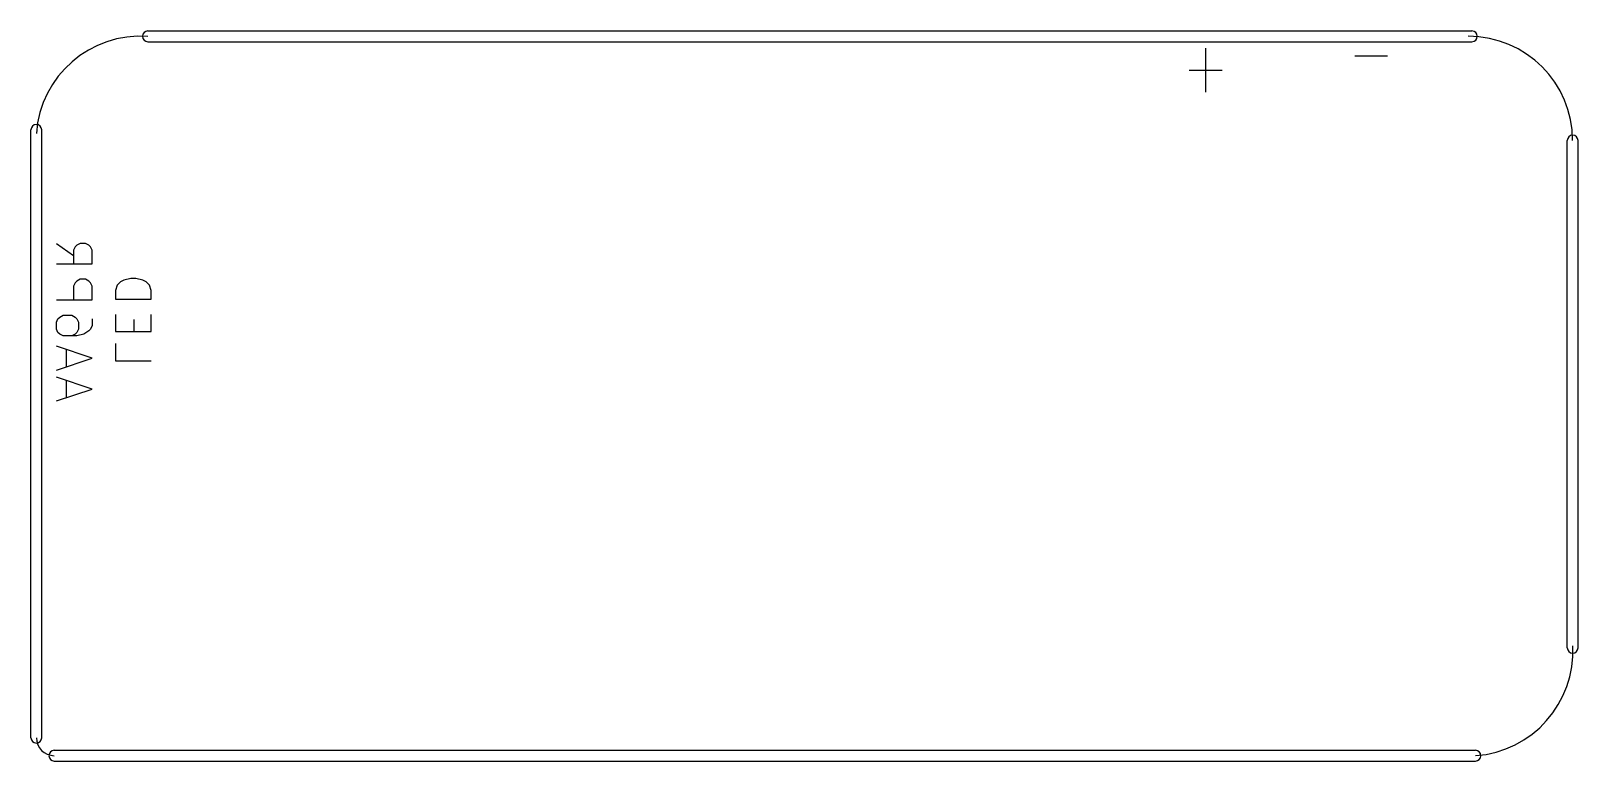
# Model space of a CAD drawing. Extents: x 62725 to 84225, y 46645 to 56795.
import ezdxf

# ---------------------------------------------------------------- set-up
doc = ezdxf.new("R2010")
doc.units = 0
doc.layers.add('BLACK', color=1, linetype='CONTINUOUS')

msp = doc.modelspace()

# ---------------------------------------------------------------- linework, layer by layer
at = {"layer": 'BLACK'}
for p, q in [((64350, 56795), (82750, 56795)), ((64350, 56645), (82750, 56645)), ((79050, 55946), (79050, 56556)), ((81122, 56451), (81579, 56451)), ((78822, 56251), (79279, 56251)), ((62725, 46970), (62725, 55420)), ((62875, 46970), (62875, 55420)), ((84075, 48220), (84075, 55270)), ((84225, 48220), (84225, 55270)), ((63078, 53842), (63316, 53675)), ((63340, 53794), (63316, 53747)), ((63363, 53818), (63340, 53794)), ((63411, 53842), (63363, 53818)), ((63482, 53842), (63411, 53842)), ((63530, 53818), (63482, 53842)), ((63554, 53794), (63530, 53818)), ((63578, 53747), (63554, 53794)), ((63078, 53556), (63578, 53556)), ((63316, 53747), (63316, 53556)), ((63578, 53556), (63578, 53747)), ((63411, 53342), (63363, 53318)), ((63482, 53342), (63411, 53342)), ((63530, 53318), (63482, 53342)), ((64017, 53330), (63969, 53306)), ((64112, 53354), (64017, 53330)), ((64183, 53354), (64112, 53354)), ((64279, 53330), (64183, 53354)), ((64326, 53306), (64279, 53330)), ((63340, 53294), (63316, 53247)), ((63316, 53247), (63316, 53056)), ((63363, 53318), (63340, 53294)), ((63554, 53294), (63530, 53318)), ((63578, 53247), (63554, 53294)), ((63578, 53056), (63578, 53247)), ((63921, 53259), (63898, 53187)), ((63898, 53187), (63898, 53068)), ((63969, 53306), (63921, 53259)), ((64374, 53259), (64326, 53306)), ((64398, 53187), (64374, 53259)), ((64398, 53068), (64398, 53187)), ((63078, 53056), (63578, 53056)), ((63898, 53068), (64398, 53068)), ((63078, 52747), (63101, 52794)), ((63078, 52651), (63078, 52747)), ((63101, 52794), (63125, 52818)), ((63125, 52818), (63173, 52842)), ((63173, 52842), (63292, 52842)), ((63292, 52842), (63340, 52818)), ((63340, 52818), (63363, 52794)), ((63363, 52794), (63387, 52747)), ((63387, 52747), (63387, 52651)), ((63578, 52699), (63554, 52651)), ((63578, 52794), (63578, 52699)), ((63898, 52854), (63898, 52616)), ((64160, 52616), (64160, 52783)), ((64398, 52616), (64398, 52854)), ((63101, 52604), (63078, 52651)), ((63125, 52580), (63101, 52604)), ((63173, 52556), (63125, 52580)), ((63363, 52556), (63173, 52556)), ((63340, 52580), (63292, 52556)), ((63363, 52604), (63340, 52580)), ((63387, 52651), (63363, 52604)), ((63459, 52580), (63363, 52556)), ((63530, 52628), (63459, 52580)), ((63554, 52651), (63530, 52628)), ((63898, 52616), (64398, 52616)), ((63578, 52246), (63078, 52413)), ((63078, 52080), (63578, 52246)), ((63220, 52127), (63220, 52365)), ((63898, 52449), (63898, 52211)), ((63898, 52211), (64398, 52211)), ((63578, 51817), (63078, 51984)), ((63078, 51651), (63578, 51817)), ((63220, 51698), (63220, 51936)), ((63050, 46795), (82800, 46795)), ((63050, 46645), (82800, 46645))]:
    msp.add_line(p, q, dxfattribs=at)
for centre, radius, start, end in [((64350, 56720), 75, 90, 270), ((82750, 56720), 75, 270, 450), ((64250, 55270), 1453, 86, 176), ((82700, 55270), 1450, 0, 90), ((62800, 55420), 75, 360, 540), ((84150, 55270), 75, 360, 540), ((82700, 48170), 1453, -86, 3), ((84150, 48220), 75, 180, 360), ((62800, 46970), 75, 180, 360), ((63050, 46970), 250, -180, -90), ((63050, 46720), 75, 90, 270), ((82800, 46720), 75, 270, 450)]:
    msp.add_arc(centre, radius, start, end, dxfattribs=at)

doc.saveas('drawing.dxf')
